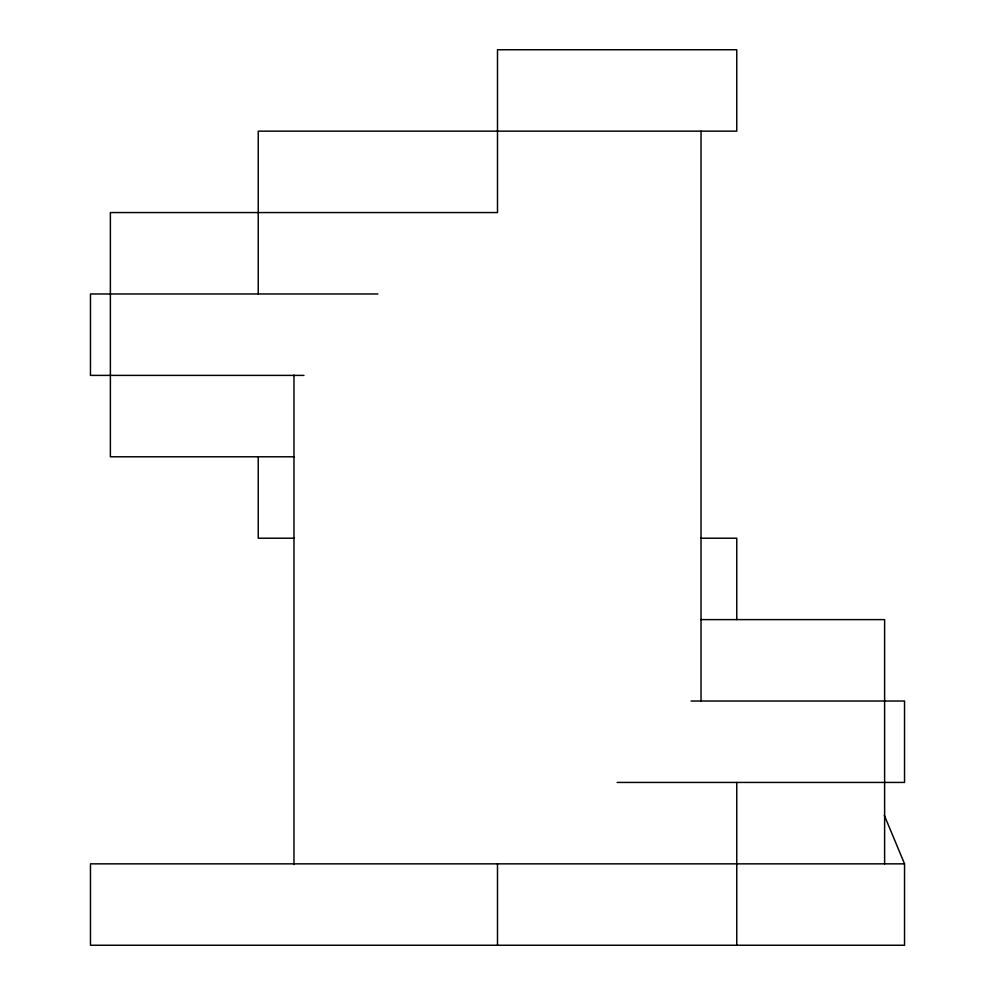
<?xml version="1.0" encoding="UTF-8"?>
<svg xmlns="http://www.w3.org/2000/svg" width="995" height="995" viewBox="0 0 995 995"><rect width="100%" height="100%" fill="white"/><g stroke="black" fill="none" stroke-linecap="round" stroke-linejoin="round"><path stroke-width="1.49" d="M377.876 293.973L90.458 293.973L90.458 375.389L303.935 375.389M294.134 456.792L110.383 456.792L110.383 212.569L497.5 212.569L497.5 49.75L736.76 49.75L736.76 131.153L258.24 131.153L258.24 293.973M294.134 538.208L258.24 538.208L258.24 456.792M700.866 538.208L736.76 538.208L736.76 619.611M700.866 619.611L884.617 619.611L884.617 863.847M691.065 701.027L904.542 701.027L904.542 782.431L617.124 782.431M904.542 863.847L90.458 863.847L90.458 945.25L904.542 945.25L904.542 863.847L884.306 815.278M736.76 782.431L736.76 945.25M701.027 131.153L701.027 701.338M497.5 863.847L497.5 945.25M293.973 375.078L293.973 864.468"/></g></svg>
